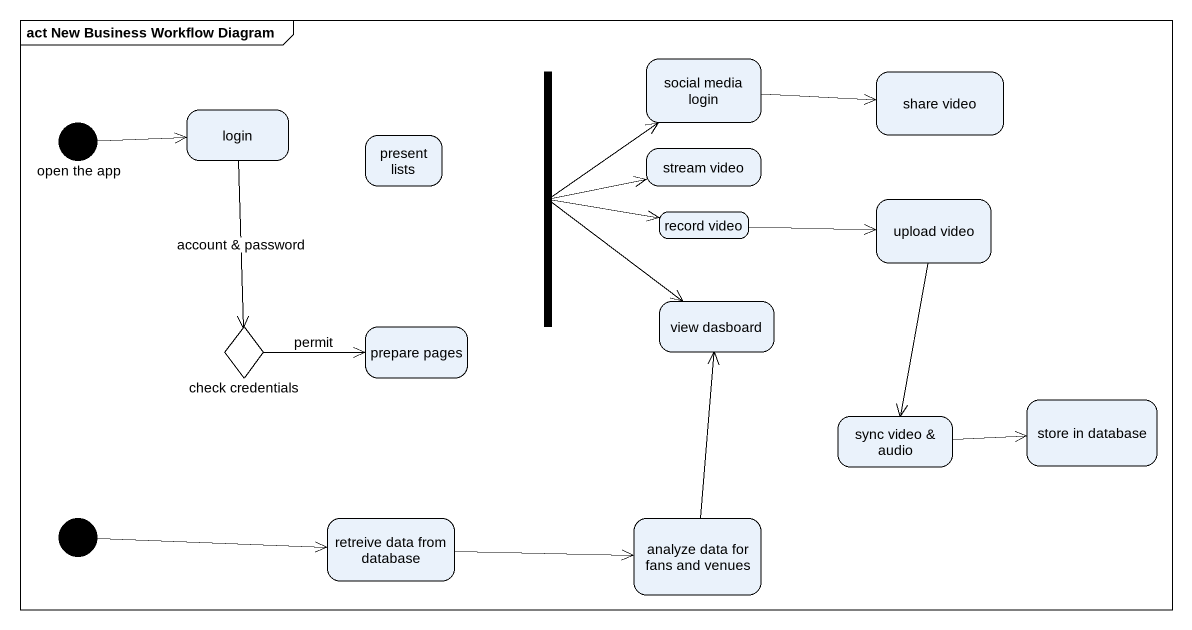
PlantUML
@startuml
mainframe act New Business Workflow Diagram
hide empty description
state fork1 <<fork>>
state "social media login" as social_media_login
state "share video" as share_video
state "open the app" as open_the_app <<start>>
state login
state "present lists" as present_lists
state "stream video" as stream_video
state "record video" as record_video
state "upload video" as upload_video
state "view dasboard" as view_dasboard
state "check credentials" as check_credentials <<choice>>
state "prepare pages" as prepare_pages
state "sync video & audio" as sync_video_audio
state "store in database" as store_in_database
state initial1 <<start>>
state "retreive data from database" as retreive_data_from_database
state "analyze data for fans and venues" as analyze_data_for_fans_and
fork1 -up-> social_media_login
fork1 -right-> stream_video
fork1 -right-> record_video
fork1 --> view_dasboard
social_media_login -right-> share_video
open_the_app -right-> login
login --> check_credentials : account & password
record_video -right-> upload_video
upload_video --> sync_video_audio
check_credentials -right-> prepare_pages : permit
sync_video_audio -right-> store_in_database
initial1 -right-> retreive_data_from_database
retreive_data_from_database -right-> analyze_data_for_fans_and
analyze_data_for_fans_and -up-> view_dasboard
@enduml
